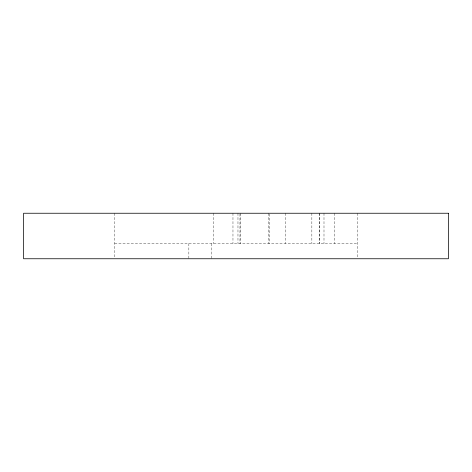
<?xml version="1.0" encoding="UTF-8"?>
<svg xmlns="http://www.w3.org/2000/svg" width="472" height="472" viewBox="0 0 472 472"><rect width="100%" height="100%" fill="white"/><g stroke="black" fill="none" stroke-linecap="round" stroke-linejoin="round"><path stroke-width="0.35" stroke-dasharray="2.36 1.77" d="M114.631 243.587L357.369 243.587M357.369 213.244L357.369 258.036M334.613 213.244L334.613 243.587M323.993 213.244L323.993 243.587M319.444 213.244L319.444 243.587M319.214 213.244L319.214 243.587M311.856 213.244L311.856 243.587M285.176 213.244L285.176 243.587M269.518 213.963L269.518 243.587M268.314 213.244L268.314 243.587M240.549 213.244L240.549 243.587M239.959 213.963L239.959 243.587M237.971 213.244L237.971 243.587M232.967 213.244L232.967 243.587M213.792 213.244L213.792 243.587M211.763 243.587L211.763 258.756M188.853 243.587L188.853 258.756M114.631 213.244L114.631 258.036"/><path stroke-width="0.71" d="M448.4 213.244L23.6 213.244L23.6 258.756L448.4 258.756L448.4 213.244"/></g></svg>
